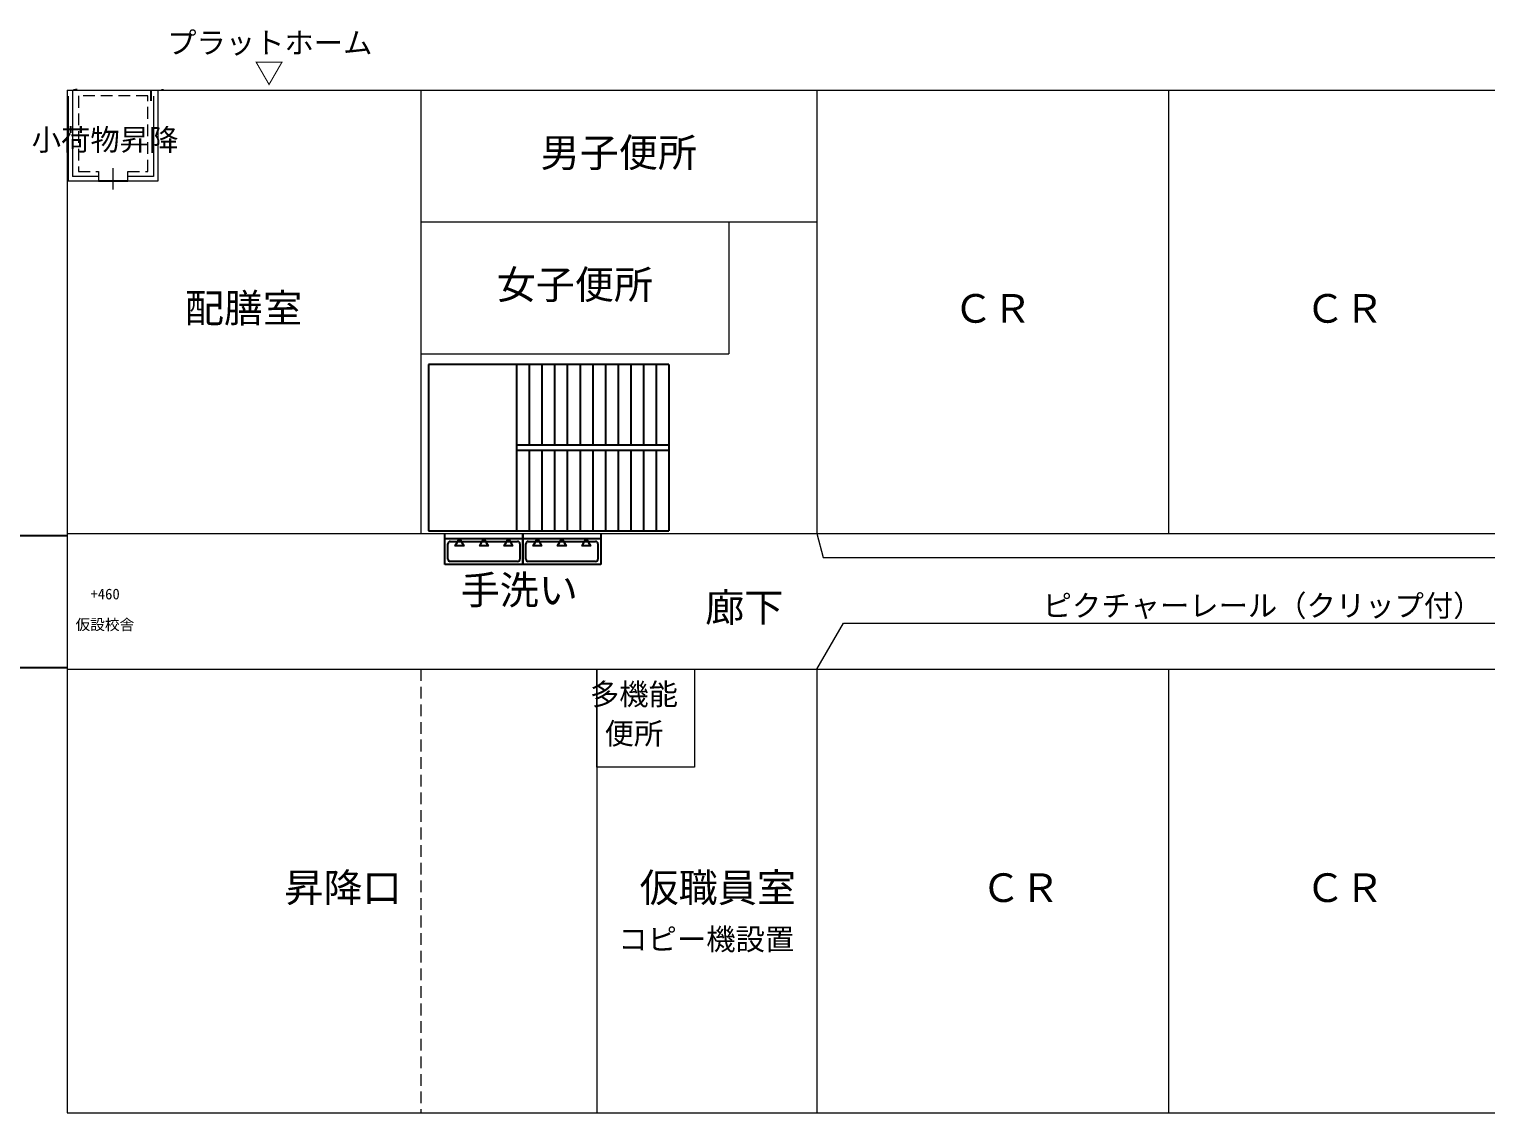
# Model space of a CAD drawing. Units: millimetres on the paper, enlarged 400 times, with parts at 1:200. Extents: x -262470 to 153481, y -115676 to 116856.
# Drawn here: x 56291 to 115901, y -54803 to -10462 of the extents above; entities that cross this region are included whole.
import ezdxf
from ezdxf.enums import TextEntityAlignment as Align

# ---------------------------------------------------------------- set-up
doc = ezdxf.new("R2010")
doc.units = ezdxf.units.MM
doc.header["$LTSCALE"] = 400
doc.linetypes.add('DASHED1', pattern=[1.8, 1.2, -0.6])
for name, color, linetype, lineweight in [('D-0', 7, 'Continuous', 9), ('D-2', 1, 'Continuous', 25), ('D-3', 5, 'Continuous', 40), ('D-8', 4, 'Continuous', 9), ('D-9', 4, 'DASHED1', 9), ('D-C', 1, 'Continuous', 25), ('D-F', 3, 'Continuous', 25)]:
    doc.layers.add(name, color=color, linetype=linetype, lineweight=lineweight)
doc.layers.add('D-A', color=3, linetype='Continuous')
doc.layers.add('D-D', color=3, linetype='Continuous')
doc.styles.add('ＭＳ ゴシック', font='')
doc.styles.get('ＭＳ ゴシック').set_extended_font_data('MS Gothic')

msp = doc.modelspace()

# ---------------------------------------------------------------- linework, layer by layer
at = {"layer": 'D-0'}
for p, q in [((57846.1, -12952.8), (147996.1, -12952.8)), ((57846.1, -12952.8), (57846.1, -54802.8)), ((58071.1, -12947.8), (58071.1, -16497.8)), ((61561.1, -12947.8), (61561.1, -16677.8)), ((72321.1, -12952.8), (72321.1, -31102.8)), ((88521.1, -12952.8), (88521.1, -31102.8)), ((102921.1, -12952.8), (102921.1, -31102.8)), ((57891.1, -13202.8), (57891.1, -16677.8)), ((59126.1, -16677.8), (57891.1, -16677.8)), ((59126.1, -16497.8), (58071.1, -16497.8)), ((59726.1, -17023.6), (59726.1, -16152.1)), ((61561.1, -16677.8), (60326.1, -16677.8)), ((72321.1, -18352.8), (88521.1, -18352.8)), ((84921.1, -18352.8), (84921.1, -23752.8)), ((72321.1, -23752.8), (84921.1, -23752.8)), ((57846.1, -31102.8), (147996.1, -31102.8)), ((57846.1, -36652.8), (147996.1, -36652.8)), ((79521.1, -36652.8), (79521.1, -54802.8)), ((88521.1, -36652.8), (88521.1, -54802.8)), ((102921.1, -36652.8), (102921.1, -54802.8)), ((57846.1, -54802.8), (147996.1, -54802.8))]:
    msp.add_line(p, q, dxfattribs=at)
at = {"layer": 'D-0', "color": 3, "lineweight": 25}
msp.add_line((61276.1, -12986.8), (61276.1, -13397.8), dxfattribs=at)
at = {"layer": 'D-0', "linetype": 'DASHED1'}
msp.add_line((72321.1, -36652.8), (72321.1, -54802.8), dxfattribs=at)
at = {"layer": 'D-0'}
msp.add_lwpolyline([(61381.1, -13202.8), (61381.1, -16497.8), (60326.1, -16497.8)], dxfattribs=at)
msp.add_lwpolyline([(79521.1, -36652.8), (83521.1, -36652.8), (83521.1, -40652.8), (79521.1, -40652.8)], close=True, dxfattribs=at)
at = {"layer": 'D-2', "color": 6}
for p, q in [((72633, -24182.7), (72633, -30982.7)), ((82473, -24182.7), (72633, -24182.7)), ((76233, -24182.7), (76233, -30982.7)), ((76753, -24182.7), (76753, -27482.7)), ((77273, -24182.7), (77273, -27482.7)), ((77793, -24182.7), (77793, -27482.7)), ((78313, -24182.7), (78313, -27482.7)), ((78833, -24182.7), (78833, -27482.7)), ((79353, -24182.7), (79353, -27482.7)), ((79873, -24182.7), (79873, -27482.7)), ((80393, -24182.7), (80393, -27482.7)), ((80913, -24182.7), (80913, -27482.7)), ((81433, -24182.7), (81433, -27482.7)), ((81953, -24182.7), (81953, -27482.7)), ((82473, -24182.7), (82473, -30982.7)), ((82473, -27482.7), (76233, -27482.7)), ((76233, -27682.7), (82473, -27682.7)), ((76753, -27682.7), (76753, -30982.7)), ((77273, -27682.7), (77273, -30982.7)), ((77793, -27682.7), (77793, -30982.7)), ((78313, -27682.7), (78313, -30982.7)), ((78833, -27682.7), (78833, -30982.7)), ((79353, -27682.7), (79353, -30982.7)), ((79873, -27682.7), (79873, -30982.7)), ((80393, -27682.7), (80393, -30982.7)), ((80913, -27682.7), (80913, -30982.7)), ((81433, -27682.7), (81433, -30982.7)), ((81953, -27682.7), (81953, -30982.7)), ((72633, -30982.7), (82473, -30982.7))]:
    msp.add_line(p, q, dxfattribs=at)
at = {"layer": 'D-3', "color": 3, "lineweight": 25}
msp.add_line((60326.1, -16677.8), (59126.1, -16677.8), dxfattribs=at)
at = {"layer": 'D-8', "color": 1, "lineweight": 25}
for p, q in [((58111.1, -12947.8), (58186.1, -12947.8)), ((58111.1, -12947.8), (58186.1, -12947.8)), ((58261.1, -12947.8), (58186.1, -12947.8)), ((61711.1, -12947.8), (61786.1, -12947.8)), ((61711.1, -12947.8), (61786.1, -12947.8))]:
    msp.add_line(p, q, dxfattribs=at)
at = {"layer": 'D-8', "color": 7}
for p, q in [((72321.1, -31102.8), (80321.1, -31102.8)), ((73305.6, -31102.8), (81305.6, -31102.8))]:
    msp.add_line(p, q, dxfattribs=at)
at = {"layer": 'D-8'}
for p, q in [((88521.1, -31102.8), (88781.3, -32073.9)), ((88781.3, -32073.9), (131160.5, -32073.9))]:
    msp.add_line(p, q, dxfattribs=at)
msp.add_lwpolyline([(88521.1, -36652.8), (89610.1, -34766.6), (147490.6, -34766.6)], dxfattribs=at)
at = {"layer": 'D-9'}
for p, q in [((58306.1, -13197.8), (58306.1, -16287.8)), ((61146.1, -13197.8), (58306.1, -13197.8)), ((61146.1, -16287.8), (61146.1, -13197.8)), ((58306.1, -16287.8), (59126.1, -16287.8)), ((59126.1, -16287.8), (59126.1, -16677.8)), ((60326.1, -16287.8), (61146.1, -16287.8)), ((60326.1, -16677.8), (60326.1, -16287.8))]:
    msp.add_line(p, q, dxfattribs=at)
at = {"layer": 'D-C'}
for p, q in [((73305.6, -32362.8), (73305.6, -31102.8)), ((73305.6, -31302.8), (76495.6, -31302.8)), ((73425.6, -32142.8), (73425.6, -31522.8)), ((73525.6, -31422.8), (76275.6, -31422.8)), ((76375.6, -31522.8), (76375.6, -32142.8)), ((76495.6, -31102.8), (76495.6, -32362.8)), ((76495.6, -32362.8), (76495.6, -31102.8)), ((76495.6, -31302.8), (79685.6, -31302.8)), ((76615.6, -32142.8), (76615.6, -31522.8)), ((76715.6, -31422.8), (79465.6, -31422.8)), ((79565.6, -31522.8), (79565.6, -32142.8)), ((79685.6, -31102.8), (79685.6, -32362.8)), ((76495.6, -32362.8), (73305.6, -32362.8)), ((76275.6, -32242.8), (73525.6, -32242.8)), ((79685.6, -32362.8), (76495.6, -32362.8)), ((79465.6, -32242.8), (76715.6, -32242.8))]:
    msp.add_line(p, q, dxfattribs=at)
at = {"layer": 'D-C', "color": 3}
for points in [[(73900.6, -31302.8), (74073.8, -31602.8), (73727.4, -31602.8)], [(74900.6, -31302.8), (75073.8, -31602.8), (74727.4, -31602.8)], [(75900.6, -31302.8), (76073.8, -31602.8), (75727.4, -31602.8)], [(77090.6, -31302.8), (77263.8, -31602.8), (76917.4, -31602.8)], [(78090.6, -31302.8), (78263.8, -31602.8), (77917.4, -31602.8)], [(79090.6, -31302.8), (79263.8, -31602.8), (78917.4, -31602.8)]]:
    msp.add_lwpolyline(points, close=True, dxfattribs=at)
at = {"layer": 'D-C'}
for centre, start, end in [((73525.6, -31522.8), 90, 180), ((76275.6, -31522.8), 0, 90), ((76715.6, -31522.8), 90, 180), ((79465.6, -31522.8), 0, 90), ((73525.6, -32142.8), 180, 270), ((76275.6, -32142.8), 270, 0), ((76715.6, -32142.8), 180, 270), ((79465.6, -32142.8), 270, 0)]:
    msp.add_arc(centre, 100, start, end, dxfattribs=at)
at = {"layer": 'D-F'}
for p, q in [((44946.1, -31177.8), (57846.1, -31177.8)), ((44146.1, -36577.8), (57846.1, -36577.8))]:
    msp.add_line(p, q, dxfattribs=at)

# ---------------------------------------------------------------- texts
at = {"layer": 'D-8', "color": 7, "style": 'ＭＳ ゴシック'}
msp.add_text('ピクチャーレール（クリップ付）', height=879.8, dxfattribs=at).set_placement((97762.9, -34754), align=Align.BOTTOM_LEFT)
at = {"layer": 'D-A', "color": 7, "style": 'ＭＳ ゴシック'}
for s, p in [('プラットホーム', (61938.5, -11723.6)), ('▽', (65508.6, -12956.6)), ('小荷物昇降', (56397.4, -15691.6)), ('多機能', (79239.3, -38379.1)), ('便所', (79839.3, -39986.2)), ('コピー機設置', (80399.4, -48402.9))]:
    msp.add_text(s, height=879.8, dxfattribs=at).set_placement(p, align=Align.BOTTOM_LEFT)
at = {"layer": 'D-A', "style": 'ＭＳ ゴシック'}
for s, p in [('男子便所', (77221.1, -16452.8)), ('女子便所', (75421.1, -21852.8)), ('配膳室', (62662.5, -22815.7)), ('ＣＲ', (94121.1, -22827.8)), ('ＣＲ', (108521.1, -22827.8)), ('手洗い', (73946.6, -34348.7)), ('廊下', (83955.3, -35059.2)), ('昇降口', (66733.6, -46527.8)), ('仮職員室', (81271.1, -46527.8)), ('ＣＲ', (95258.8, -46527.8)), ('ＣＲ', (108521.1, -46527.8))]:
    msp.add_text(s, height=1173, dxfattribs=at).set_placement(p, align=Align.BOTTOM_LEFT)
at = {"layer": 'D-D', "style": 'ＭＳ ゴシック'}
for s, p in [('+460', (58800.9, -33925.5)), ('仮設校舎', (58191.9, -35178.9))]:
    msp.add_text(s, height=439.9, dxfattribs=at).set_placement(p, align=Align.BOTTOM_LEFT)

doc.saveas('drawing.dxf')
